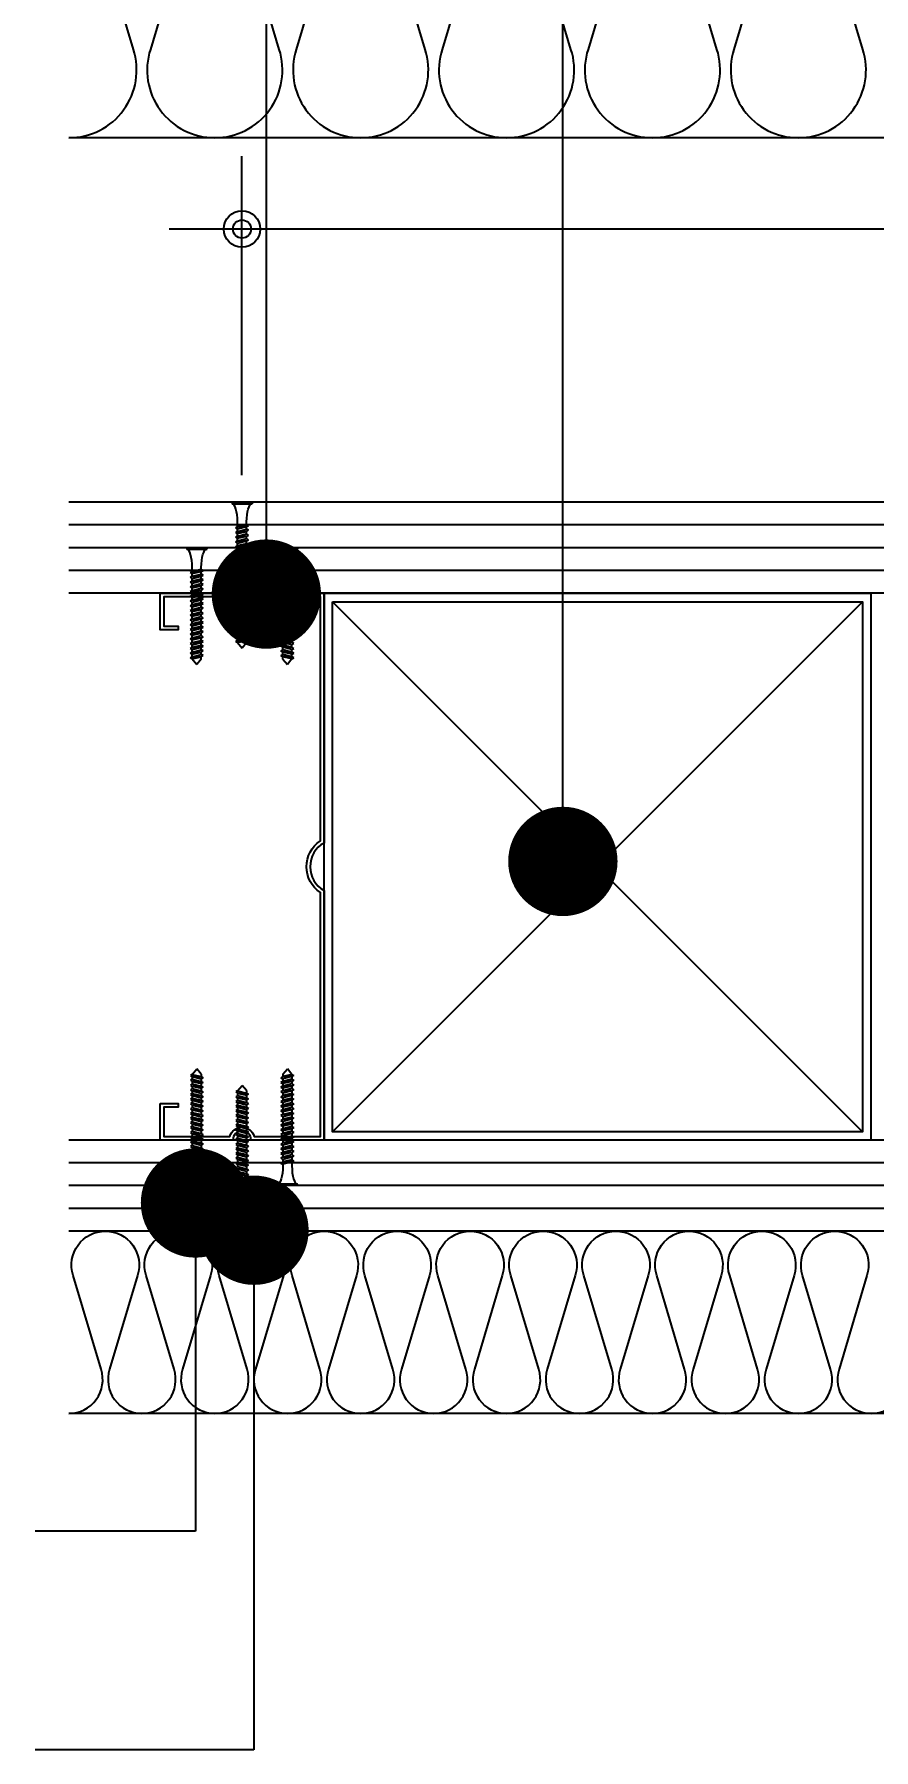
# Model space of a CAD drawing. Extents: x 200 to 24872, y 200 to 5740.
# Drawn here: x 11040.5 to 11270.8, y 4506.4 to 4977 of the extents above; entities that cross this region are included whole.
import ezdxf

# ---------------------------------------------------------------- set-up
doc = ezdxf.new("R2010")
doc.units = 0
doc.header["$LTSCALE"] = 10
doc.header["$MEASUREMENT"] = 0
doc.header["$PDSIZE"] = -2
doc.layers.get('0').update_dxf_attribs({"linetype": 'CONTINUOUS'})
doc.layers.get('Defpoints').update_dxf_attribs({"color": 143, "linetype": 'CONTINUOUS'})
for name, color, linetype in [('A-ANNO-LEAD', 4, 'CONTINUOUS'), ('A-DIM', 7, 'CONTINUOUS'), ('A-ELE9', 9, 'CONTINUOUS'), ('A-insul', 251, 'CONTINUOUS'), ('A-ST-AXIS-DIM', 7, 'CONTINUOUS'), ('A-STEEL', 7, 'CONTINUOUS'), ('A-STUD', 3, 'CONTINUOUS'), ('A-WALL-DRY', 7, 'CONTINUOUS'), ('A-WALL-GW', 4, 'CONTINUOUS'), ('나사못32', 8, 'CONTINUOUS'), ('나사못40', 8, 'CONTINUOUS')]:
    doc.layers.add(name, color=color, linetype=linetype)
doc.styles.add('2020음성 1차', font='NanumGothicBold.ttf')
doc.dimstyles.new('DLEADER', dxfattribs={"dimscale": 50, "dimtxt": 3, "dimasz": 3, "dimexe": 1, "dimexo": 8, "dimgap": 1, "dimtad": 1, "dimdec": 0, "dimrnd": 0.25, "dimdsep": 32, "dimtxsty": '2020음성 1차', "dimblk": 'DOT', "dimcen": 5, "dimclrd": 4, "dimclre": 4, "dimclrt": 3, "dimadec": 0, "dimazin": 0, "dimtfac": 1, "dimtdec": 0, "dimtix": 1, "dimtmove": 2, "dimatfit": 1, "dimldrblk": 'DOT', "dimfxl": 1, "dimarcsym": 0})
doc.dimstyles.new('RI-DOT-150', dxfattribs={"dimscale": 150, "dimtxt": 3, "dimasz": 1, "dimexe": 2, "dimexo": 2, "dimgap": 1, "dimtad": 1, "dimdec": 0, "dimzin": 9, "dimdsep": 46, "dimtxsty": '2020음성 1차', "dimcen": 0, "dimclrd": 256, "dimclre": 256, "dimclrt": 3, "dimadec": 0, "dimazin": 0, "dimtm": 1e-09, "dimtfac": 1, "dimtdec": 0, "dimtix": 1, "dimtmove": 2, "dimatfit": 3, "dimfxl": 1.25, "dimtolj": 1, "dimtzin": 0, "dimlwd": -1, "dimlwe": -1, "dimarcsym": 0})

# ---------------------------------------------------------------- blocks, each defined once
blk = doc.blocks.new('DIMDOT')
at = {"layer": 'A-DIM', "color": 7, "linetype": 'Continuous'}
blk.add_line((-2, 0), (2, 0), dxfattribs=at)
for radius in [0.5, 0.25]:
    blk.add_circle((0, 0), radius, dxfattribs=at)
blk = doc.blocks.new('*D135')
at = {"layer": 'A-ST-AXIS-DIM'}
for p, q in [((11035.00000028179, 5048.672318675352), (10815.00000029156, 5048.672318675352)), ((10835.00000029156, 5038.672318675352), (10835.00000029156, 4608.672318942699)), ((11035.00000028466, 4598.672318942699), (10815.00000029156, 4598.672318942699))]:
    blk.add_line(p, q, dxfattribs=at)
at = {"layer": 'Defpoints', "color": 0}
for p in [(11050.00000028179, 5048.672318675352), (10835.00000029156, 4598.672318942699), (11050.00000028466, 4598.672318942699)]:
    blk.add_point(p, dxfattribs=at)
at = {"layer": 'A-ST-AXIS-DIM', "linetype": 'ByBlock', "xscale": 10, "yscale": 10, "zscale": 10}
for p, rotation in [((10835.00000029156, 5048.672318675352), 90), ((10835.00000029156, 4598.672318942699), 270)]:
    blk.add_blockref('DIMDOT', p, dxfattribs=dict(at, rotation=rotation))
at = {"layer": 'A-ST-AXIS-DIM', "color": 3, "ltscale": 10, "insert": (10808.50852301883, 4823.672318809025), "char_height": 30, "attachment_point": 5, "rotation": 90, "style": '2020음성 1차'}
blk.add_mtext('\\A1;450', dxfattribs=at)
blk = doc.blocks.new('*D136')
at = {"layer": 'A-ST-AXIS-DIM'}
for p, q in [((11035.00000028693, 4823.672318675366), (10895.00000029156, 4823.672318675366)), ((10915.00000029156, 4683.672318942699), (10915.00000029156, 4813.672318675366)), ((11035.00000028621, 4673.672318942699), (10895.00000029156, 4673.672318942699))]:
    blk.add_line(p, q, dxfattribs=at)
at = {"layer": 'Defpoints', "color": 0}
for p in [(10915.00000029156, 4823.672318675366), (11050.00000028693, 4823.672318675366), (11050.00000028621, 4673.672318942699)]:
    blk.add_point(p, dxfattribs=at)
at = {"layer": 'A-ST-AXIS-DIM', "linetype": 'ByBlock', "xscale": 10, "yscale": 10, "zscale": 10}
for p, rotation in [((10915.00000029156, 4823.672318675366), 90), ((10915.00000029156, 4673.672318942699), 270)]:
    blk.add_blockref('DIMDOT', p, dxfattribs=dict(at, rotation=rotation))
at = {"layer": 'A-ST-AXIS-DIM', "color": 3, "ltscale": 10, "insert": (10888.50852301883, 4748.672318809033), "char_height": 30, "attachment_point": 5, "rotation": 90, "style": '2020음성 1차'}
blk.add_mtext('\\A1;150', dxfattribs=at)
blk = doc.blocks.new('*D137')
at = {"layer": 'A-ST-AXIS-DIM'}
for p, q in [((10915.00000029156, 4683.672318942685), (10915.00000029156, 4693.672318942685)), ((11035.00000028702, 4673.672318942685), (10895.00000029156, 4673.672318942685)), ((10915.00000029156, 4648.672318942699), (10915.00000029156, 4673.672318942685)), ((11035.00000028685, 4648.672318942699), (10895.00000029156, 4648.672318942699)), ((10915.00000029156, 4638.672318942699), (10915.00000029156, 4628.672318942699))]:
    blk.add_line(p, q, dxfattribs=at)
at = {"layer": 'Defpoints', "color": 0}
for p in [(10915.00000029156, 4673.672318942685), (11050.00000028702, 4673.672318942685), (11050.00000028685, 4648.672318942699)]:
    blk.add_point(p, dxfattribs=at)
at = {"layer": 'A-ST-AXIS-DIM', "linetype": 'ByBlock', "xscale": 10, "yscale": 10, "zscale": 10}
for p, rotation in [((10915.00000029156, 4673.672318942685), 270), ((10915.00000029156, 4648.672318942699), 90)]:
    blk.add_blockref('DIMDOT', p, dxfattribs=dict(at, rotation=rotation))
at = {"layer": 'A-ST-AXIS-DIM', "color": 3, "ltscale": 10, "insert": (10945, 4661.172318942694), "char_height": 30, "attachment_point": 5, "rotation": 90, "style": '2020음성 1차'}
blk.add_mtext('\\A1;25', dxfattribs=at)
blk = doc.blocks.new('*D138')
at = {"layer": 'A-ST-AXIS-DIM'}
for p, q in [((10915.00000029156, 4858.672318675352), (10915.00000029156, 4868.672318675352)), ((11035.00000028702, 4848.672318675352), (10895.00000029156, 4848.672318675352)), ((10915.00000029156, 4823.672318675366), (10915.00000029156, 4848.672318675352)), ((11035.00000028685, 4823.672318675366), (10895.00000029156, 4823.672318675366)), ((10915.00000029156, 4813.672318675366), (10915.00000029156, 4803.672318675366))]:
    blk.add_line(p, q, dxfattribs=at)
at = {"layer": 'Defpoints', "color": 0}
for p in [(10915.00000029156, 4848.672318675352), (11050.00000028702, 4848.672318675352), (11050.00000028685, 4823.672318675366)]:
    blk.add_point(p, dxfattribs=at)
at = {"layer": 'A-ST-AXIS-DIM', "linetype": 'ByBlock', "xscale": 10, "yscale": 10, "zscale": 10}
for p, rotation in [((10915.00000029156, 4848.672318675352), 270), ((10915.00000029156, 4823.672318675366), 90)]:
    blk.add_blockref('DIMDOT', p, dxfattribs=dict(at, rotation=rotation))
at = {"layer": 'A-ST-AXIS-DIM', "color": 3, "ltscale": 10, "insert": (10948, 4836.172318675361), "char_height": 30, "attachment_point": 5, "rotation": 90, "style": '2020음성 1차'}
blk.add_mtext('\\A1;25', dxfattribs=at)
blk = doc.blocks.new('*D140')
at = {"layer": 'A-ST-AXIS-DIM'}
for p, q in [((11097.48585798964, 4856.111153100814), (11097.48585798964, 4943.61115309353)), ((11547.48585798964, 4856.111153102946), (11547.48585798964, 4943.61115309353)), ((11537.48585798964, 4923.61115309353), (11107.48585798964, 4923.61115309353))]:
    blk.add_line(p, q, dxfattribs=at)
at = {"layer": 'Defpoints', "color": 0}
for p in [(11097.48585798964, 4923.61115309353), (11097.48585798964, 4841.111153100814), (11547.48585798964, 4841.111153102946)]:
    blk.add_point(p, dxfattribs=at)
at = {"layer": 'A-ST-AXIS-DIM', "linetype": 'ByBlock', "xscale": 10, "yscale": 10, "zscale": 10, "rotation": 180}
blk.add_blockref('DIMDOT', (11097.48585798964, 4923.61115309353), dxfattribs=at)
at = {"layer": 'A-ST-AXIS-DIM', "linetype": 'ByBlock', "xscale": 10, "yscale": 10, "zscale": 10}
blk.add_blockref('DIMDOT', (11547.48585798964, 4923.61115309353), dxfattribs=at)
at = {"layer": 'A-ST-AXIS-DIM', "color": 3, "ltscale": 10, "insert": (11322.48585798964, 4950.102630366257), "char_height": 30, "attachment_point": 5, "style": '2020음성 1차'}
blk.add_mtext('\\A1;450', dxfattribs=at)
blk = doc.blocks.new('_Dot')
at = {"color": 0, "lineweight": -2}
blk.add_line((-0.5, 0), (-1, 0), dxfattribs=at)
at = {"color": 0, "const_width": 0.5}
blk.add_lwpolyline([(-0.25, 0, 1), (0.25, 0, 1)], format="xyb", close=True, dxfattribs=at)
blk = doc.blocks.new('kcc나사못40')
at = {"layer": '나사못40'}
for p, q in [((1.500000002384354, 38.49999986732496), (1.000000002384354, 38.19999986732496)), ((1.000000002384354, 38.19999986732496), (1.500000002384354, 37.89999986732496)), ((1.500000002384354, 38.49999986732496), (2.750000002384354, 39.99999986732496)), ((1.500000002384354, 38.49999986732496), (4.000000002384353, 37.89999986732496)), ((1.500000002384354, 37.89999986732496), (4.000000002384353, 37.29999986732497)), ((1.500000002384354, 37.89999986732495), (1.500000002384354, 37.19999986732496)), ((1.500000002384354, 37.89999986732495), (4.000000002384353, 37.89999986732496)), ((4.000000002384353, 38.59999986732497), (2.750000002384354, 39.99999986732496)), ((4.000000002384339, 38.59999986732497), (4.000000002384326, 37.89999986732496)), ((4.000000002384353, 37.89999986732496), (4.500000002384353, 37.59999986732497)), ((1.500000002384354, 37.19999986732496), (1.000000002384354, 36.89999986732496)), ((1.000000002384354, 36.89999986732496), (1.500000002384354, 36.59999986732497)), ((1.500000002384382, 35.89999986732498), (1.000000002384382, 35.59999986732497)), ((1.000000002384382, 35.59999986732497), (1.500000002384382, 35.29999986732498)), ((1.50000000238441, 34.599999867325), (1.00000000238441, 34.299999867325)), ((1.00000000238441, 34.299999867325), (1.50000000238441, 33.999999867325)), ((1.500000002384439, 33.29999986732501), (1.000000002384439, 32.99999986732502)), ((1.000000002384439, 32.99999986732502), (1.500000002384439, 32.69999986732502)), ((1.500000002384354, 37.19999986732496), (4.000000002384353, 36.59999986732497)), ((1.500000002384354, 36.59999986732497), (4.000000002384353, 35.99999986732497)), ((1.500000002384382, 36.59999986732497), (1.500000002384382, 35.89999986732496)), ((1.500000002384382, 36.59999986732497), (4.000000002384311, 36.59999986732497)), ((1.500000002384382, 35.89999986732498), (4.000000002384382, 35.29999986732498)), ((1.500000002384382, 35.29999986732498), (4.000000002384382, 34.69999986732498)), ((1.50000000238441, 35.29999986732498), (1.50000000238441, 34.59999986732498)), ((1.500000002384382, 35.29999986732498), (4.000000002384382, 35.29999986732498)), ((1.50000000238441, 34.599999867325), (4.00000000238441, 33.999999867325)), ((1.500000002384439, 33.999999867325), (1.500000002384439, 33.299999867325)), ((1.50000000238441, 33.999999867325), (4.00000000238441, 33.39999986732501)), ((1.500000002384439, 33.999999867325), (4.000000002384368, 33.999999867325)), ((1.500000002384439, 33.29999986732501), (4.000000002384439, 32.69999986732502)), ((4.500000002384353, 37.59999986732497), (4.000000002384353, 37.29999986732497)), ((4.000000002384326, 37.29999986732496), (4.000000002384311, 36.59999986732497)), ((4.000000002384353, 36.59999986732497), (4.500000002384353, 36.29999986732499)), ((4.500000002384353, 36.29999986732499), (4.000000002384353, 35.99999986732497)), ((4.000000002384353, 35.99999986732497), (4.000000002384339, 35.29999986732498)), ((4.000000002384382, 35.29999986732498), (4.500000002384382, 34.999999867325)), ((4.500000002384382, 34.999999867325), (4.000000002384382, 34.69999986732498)), ((4.000000002384382, 34.69999986732498), (4.000000002384368, 33.999999867325)), ((4.00000000238441, 33.999999867325), (4.50000000238441, 33.69999986732502)), ((4.50000000238441, 33.69999986732502), (4.00000000238441, 33.39999986732501)), ((4.00000000238441, 33.39999986732501), (4.000000002384396, 32.69999986732502)), ((1.500000002384467, 31.99999986732503), (1.000000002384467, 31.69999986732503)), ((1.000000002384467, 31.69999986732503), (1.500000002384467, 31.39999986732504)), ((1.500000002384496, 30.69999986732505), (1.000000002384496, 30.39999986732505)), ((1.000000002384496, 30.39999986732505), (1.500000002384496, 30.09999986732506)), ((1.500000002384524, 29.39999986732507), (1.000000002384524, 29.09999986732507)), ((1.000000002384524, 29.09999986732507), (1.500000002384524, 28.79999986732507)), ((1.500000002384439, 32.69999986732502), (4.000000002384439, 32.09999986732503)), ((1.500000002384467, 32.69999986732502), (1.500000002384467, 31.99999986732502)), ((1.500000002384467, 32.69999986732502), (4.000000002384439, 32.69999986732502)), ((1.500000002384467, 31.99999986732503), (4.000000002384467, 31.39999986732504)), ((1.500000002384496, 31.39999986732504), (1.500000002384496, 30.69999986732503)), ((1.500000002384467, 31.39999986732504), (4.000000002384467, 30.79999986732504)), ((1.500000002384496, 31.39999986732504), (4.000000002384425, 31.39999986732504)), ((1.500000002384496, 30.69999986732505), (4.000000002384496, 30.09999986732506)), ((1.500000002384496, 30.09999986732506), (4.000000002384496, 29.49999986732506)), ((1.500000002384524, 30.09999986732506), (1.500000002384524, 29.39999986732505)), ((1.500000002384524, 30.09999986732506), (4.000000002384454, 30.09999986732506)), ((1.500000002384524, 29.39999986732507), (4.000000002384524, 28.79999986732507)), ((1.500000002384552, 28.79999986732507), (1.500000002384552, 28.09999986732507)), ((1.500000002384524, 28.79999986732507), (4.000000002384524, 28.19999986732508)), ((1.500000002384552, 28.79999986732507), (4.000000002384481, 28.79999986732507)), ((4.000000002384439, 32.69999986732502), (4.500000002384438, 32.39999986732504)), ((4.500000002384438, 32.39999986732504), (4.000000002384439, 32.09999986732503)), ((4.000000002384439, 32.09999986732503), (4.000000002384425, 31.39999986732504)), ((4.000000002384467, 31.39999986732504), (4.500000002384467, 31.09999986732506)), ((4.500000002384467, 31.09999986732506), (4.000000002384467, 30.79999986732504)), ((4.000000002384467, 30.79999986732504), (4.000000002384454, 30.09999986732506)), ((4.000000002384496, 30.09999986732506), (4.500000002384496, 29.79999986732507)), ((4.500000002384496, 29.79999986732507), (4.000000002384496, 29.49999986732506)), ((4.000000002384496, 29.49999986732506), (4.000000002384481, 28.79999986732507)), ((4.000000002384524, 28.79999986732507), (4.500000002384523, 28.49999986732509)), ((4.500000002384523, 28.49999986732509), (4.000000002384524, 28.19999986732508)), ((1.500000002384552, 28.09999986732508), (1.000000002384552, 27.79999986732509)), ((1.000000002384552, 27.79999986732509), (1.500000002384552, 27.49999986732509)), ((1.500000002384581, 26.7999998673251), (1.000000002384581, 26.4999998673251)), ((1.000000002384581, 26.4999998673251), (1.500000002384581, 26.19999986732511)), ((1.500000002384609, 25.49999986732512), (1.000000002384609, 25.19999986732512)), ((1.000000002384609, 25.19999986732512), (1.500000002384609, 24.89999986732512)), ((1.500000002384638, 24.19999986732513), (1.000000002384638, 23.89999986732513)), ((1.000000002384638, 23.89999986732513), (1.500000002384638, 23.59999986732514)), ((1.500000002384552, 28.09999986732508), (4.000000002384552, 27.49999986732509)), ((1.500000002384552, 27.49999986732509), (4.000000002384552, 26.89999986732509)), ((1.500000002384581, 27.49999986732509), (1.500000002384581, 26.79999986732509)), ((1.500000002384581, 27.49999986732509), (4.00000000238451, 27.49999986732509)), ((1.500000002384581, 26.7999998673251), (4.000000002384581, 26.19999986732511)), ((1.500000002384609, 26.19999986732511), (1.500000002384609, 25.4999998673251)), ((1.500000002384581, 26.19999986732511), (4.000000002384581, 25.59999986732511)), ((1.500000002384609, 26.19999986732511), (4.000000002384538, 26.19999986732511)), ((1.500000002384609, 25.49999986732512), (4.000000002384609, 24.89999986732512)), ((1.500000002384609, 24.89999986732512), (4.000000002384609, 24.29999986732513)), ((1.500000002384638, 24.89999986732512), (1.500000002384638, 24.19999986732512)), ((1.500000002384638, 24.89999986732512), (4.000000002384566, 24.89999986732512)), ((1.500000002384638, 24.19999986732513), (4.000000002384638, 23.59999986732514)), ((1.500000002384666, 23.59999986732514), (1.500000002384666, 22.89999986732514)), ((1.500000002384638, 23.59999986732514), (4.000000002384638, 22.99999986732514)), ((1.500000002384666, 23.59999986732514), (4.000000002384596, 23.59999986732514)), ((4.000000002384524, 28.19999986732508), (4.00000000238451, 27.49999986732509)), ((4.000000002384552, 27.49999986732509), (4.500000002384552, 27.1999998673251)), ((4.500000002384552, 27.1999998673251), (4.000000002384552, 26.89999986732509)), ((4.000000002384552, 26.89999986732509), (4.000000002384538, 26.19999986732511)), ((4.000000002384581, 26.19999986732511), (4.500000002384581, 25.89999986732512)), ((4.500000002384581, 25.89999986732512), (4.000000002384581, 25.59999986732511)), ((4.000000002384581, 25.59999986732511), (4.000000002384566, 24.89999986732512)), ((4.000000002384609, 24.89999986732512), (4.500000002384608, 24.59999986732514)), ((4.500000002384608, 24.59999986732514), (4.000000002384609, 24.29999986732513)), ((4.000000002384609, 24.29999986732513), (4.000000002384596, 23.59999986732514)), ((4.000000002384638, 23.59999986732514), (4.500000002384637, 23.29999986732516)), ((1.500000002384666, 22.89999986732515), (1.000000002384666, 22.59999986732515)), ((1.000000002384666, 22.59999986732515), (1.500000002384666, 22.29999986732515)), ((1.500000002384695, 21.59999986732517), (1.000000002384695, 21.29999986732517)), ((1.000000002384695, 21.29999986732517), (1.500000002384695, 20.99999986732517)), ((1.500000002384723, 20.29999986732518), (1.000000002384723, 19.99999986732518)), ((1.000000002384723, 19.99999986732518), (1.500000002384723, 19.69999986732519)), ((1.500000002384751, 18.9999998673252), (1.000000002384751, 18.6999998673252)), ((1.500000002384666, 22.89999986732515), (4.000000002384666, 22.29999986732515)), ((1.500000002384666, 22.29999986732515), (4.000000002384666, 21.69999986732516)), ((1.500000002384695, 22.29999986732515), (1.500000002384695, 21.59999986732515)), ((1.500000002384666, 22.29999986732515), (4.000000002384623, 22.29999986732515)), ((1.500000002384695, 21.59999986732517), (4.000000002384695, 20.99999986732517)), ((1.500000002384723, 20.99999986732517), (1.500000002384723, 20.29999986732517)), ((1.500000002384695, 20.99999986732517), (4.000000002384695, 20.39999986732518)), ((1.500000002384695, 20.99999986732517), (4.000000002384695, 20.99999986732517)), ((1.500000002384723, 20.29999986732518), (4.000000002384724, 19.69999986732519)), ((1.500000002384723, 19.69999986732519), (4.000000002384724, 19.09999986732519)), ((1.500000002384751, 19.69999986732519), (1.500000002384751, 18.99999986732519)), ((1.500000002384751, 19.69999986732519), (4.000000002384724, 19.69999986732519)), ((1.500000002384751, 18.9999998673252), (4.000000002384751, 18.39999986732521)), ((4.500000002384637, 23.29999986732516), (4.000000002384638, 22.99999986732514)), ((4.000000002384638, 22.99999986732514), (4.000000002384623, 22.29999986732515)), ((4.000000002384666, 22.29999986732515), (4.500000002384666, 21.99999986732517)), ((4.500000002384666, 21.99999986732517), (4.000000002384666, 21.69999986732516)), ((4.000000002384666, 21.69999986732516), (4.000000002384652, 20.99999986732517)), ((4.000000002384695, 20.99999986732517), (4.500000002384695, 20.69999986732519)), ((4.500000002384695, 20.69999986732519), (4.000000002384695, 20.39999986732518)), ((4.000000002384695, 20.39999986732518), (4.00000000238468, 19.69999986732519)), ((4.000000002384724, 19.69999986732519), (4.500000002384723, 19.39999986732521)), ((4.500000002384723, 19.39999986732521), (4.000000002384724, 19.09999986732519)), ((4.000000002384724, 19.09999986732519), (4.000000002384709, 18.39999986732521)), ((1.000000002384751, 18.6999998673252), (1.500000002384751, 18.39999986732521)), ((1.50000000238478, 17.69999986732521), (1.00000000238478, 17.39999986732522)), ((1.00000000238478, 17.39999986732522), (1.50000000238478, 17.09999986732522)), ((1.500000002384808, 16.39999986732523), (1.000000002384808, 16.09999986732524)), ((1.000000002384808, 16.09999986732524), (1.500000002384808, 15.79999986732524)), ((1.500000002384837, 15.09999986732525), (1.000000002384837, 14.79999986732525)), ((1.000000002384837, 14.79999986732525), (1.500000002384837, 14.49999986732526)), ((1.50000000238478, 18.39999986732521), (1.50000000238478, 17.6999998673252)), ((1.500000002384751, 18.39999986732521), (4.000000002384751, 17.79999986732521)), ((1.50000000238478, 18.39999986732521), (4.000000002384709, 18.39999986732521)), ((1.50000000238478, 17.69999986732521), (4.00000000238478, 17.09999986732522)), ((1.50000000238478, 17.09999986732522), (4.00000000238478, 16.49999986732523)), ((1.500000002384808, 17.09999986732522), (1.500000002384808, 16.39999986732522)), ((1.50000000238478, 17.09999986732522), (4.000000002384737, 17.09999986732522)), ((1.500000002384808, 16.39999986732523), (4.000000002384808, 15.79999986732524)), ((1.500000002384837, 15.79999986732524), (1.500000002384837, 15.09999986732523)), ((1.500000002384808, 15.79999986732524), (4.000000002384808, 15.19999986732524)), ((1.500000002384837, 15.79999986732524), (4.000000002384766, 15.79999986732524)), ((1.500000002384837, 15.09999986732525), (4.000000002384836, 14.49999986732526)), ((1.500000002384837, 14.49999986732526), (4.000000002384836, 13.89999986732526)), ((1.500000002384865, 14.49999986732526), (1.500000002384865, 13.79999986732525)), ((1.500000002384865, 14.49999986732526), (4.000000002384794, 14.49999986732526)), ((4.000000002384751, 18.39999986732521), (4.500000002384751, 18.09999986732522)), ((4.500000002384751, 18.09999986732522), (4.000000002384751, 17.79999986732521)), ((4.000000002384751, 17.79999986732521), (4.000000002384737, 17.09999986732522)), ((4.00000000238478, 17.09999986732522), (4.50000000238478, 16.79999986732524)), ((4.50000000238478, 16.79999986732524), (4.00000000238478, 16.49999986732523)), ((4.00000000238478, 16.49999986732523), (4.000000002384766, 15.79999986732524)), ((4.000000002384808, 15.79999986732524), (4.500000002384809, 15.49999986732526)), ((4.500000002384809, 15.49999986732526), (4.000000002384808, 15.19999986732524)), ((4.000000002384808, 15.19999986732524), (4.000000002384794, 14.49999986732526)), ((4.000000002384836, 14.49999986732526), (4.500000002384836, 14.19999986732527)), ((4.500000002384836, 14.19999986732527), (4.000000002384836, 13.89999986732526)), ((1.500000002384865, 13.79999986732527), (1.000000002384865, 13.49999986732527)), ((1.000000002384865, 13.49999986732527), (1.500000002384865, 13.19999986732527)), ((1.500000002384894, 12.49999986732528), (1.000000002384894, 12.19999986732529)), ((1.000000002384894, 12.19999986732529), (1.500000002384894, 11.89999986732529)), ((1.500000002384922, 11.1999998673253), (1.000000002384922, 10.8999998673253)), ((1.000000002384922, 10.8999998673253), (1.500000002384922, 10.59999986732531)), ((1.50000000238495, 9.89999986732532), (1.00000000238495, 9.599999867325323)), ((1.00000000238495, 9.599999867325323), (1.50000000238495, 9.299999867325324)), ((1.500000002384865, 13.79999986732527), (4.000000002384866, 13.19999986732527)), ((1.500000002384894, 13.19999986732527), (1.500000002384894, 12.49999986732527)), ((1.500000002384865, 13.19999986732527), (4.000000002384866, 12.59999986732528)), ((1.500000002384894, 13.19999986732527), (4.000000002384823, 13.19999986732527)), ((1.500000002384894, 12.49999986732528), (4.000000002384893, 11.89999986732529)), ((1.500000002384894, 11.89999986732529), (4.000000002384893, 11.2999998673253)), ((1.500000002384922, 11.89999986732529), (1.500000002384922, 11.19999986732529)), ((1.500000002384922, 11.89999986732529), (4.000000002384851, 11.89999986732529)), ((1.500000002384922, 11.1999998673253), (4.000000002384922, 10.59999986732531)), ((1.50000000238495, 10.59999986732531), (1.50000000238495, 9.899999867325308)), ((1.500000002384922, 10.59999986732531), (4.000000002384922, 9.999999867325315)), ((1.50000000238495, 10.59999986732531), (4.000000002384879, 10.59999986732531)), ((1.50000000238495, 9.89999986732532), (4.00000000238495, 9.299999867325324)), ((4.000000002384836, 13.89999986732526), (4.000000002384823, 13.19999986732527)), ((4.000000002384866, 13.19999986732527), (4.500000002384866, 12.89999986732529)), ((4.500000002384866, 12.89999986732529), (4.000000002384866, 12.59999986732528)), ((4.000000002384866, 12.59999986732528), (4.000000002384851, 11.89999986732529)), ((4.000000002384893, 11.89999986732529), (4.500000002384893, 11.59999986732531)), ((4.500000002384893, 11.59999986732531), (4.000000002384893, 11.2999998673253)), ((4.000000002384893, 11.2999998673253), (4.000000002384879, 10.59999986732531)), ((4.000000002384922, 10.59999986732531), (4.500000002384922, 10.29999986732532)), ((4.500000002384922, 10.29999986732532), (4.000000002384922, 9.999999867325315)), ((4.000000002384922, 9.999999867325315), (4.000000002384908, 9.299999867325324)), ((1.500000002384979, 8.599999867325337), (1.000000002384979, 8.29999986732534)), ((1.000000002384979, 8.29999986732534), (1.500000002384979, 7.999999867325343)), ((1.500000002385007, 7.299999867325353), (1.000000002385007, 6.999999867325357)), ((1.000000002385007, 6.999999867325357), (1.500000002385007, 6.699999867325361)), ((1.50000000238495, 9.299999867325324), (4.00000000238495, 8.699999867325332)), ((1.500000002384979, 9.299999867325324), (1.500000002384979, 8.599999867325323)), ((1.500000002384979, 9.299999867325324), (4.000000002384908, 9.299999867325324)), ((1.500000002384979, 8.599999867325337), (4.000000002384978, 7.999999867325343)), ((1.500000002385007, 7.999999867325343), (1.500000002385007, 7.299999867325339)), ((1.500000002384979, 7.999999867325343), (4.000000002384978, 7.399999867325348)), ((1.500000002384979, 7.999999867325343), (4.000000002384978, 7.999999867325343)), ((1.500000002385007, 7.299999867325353), (4.000000002385007, 6.699999867325361)), ((1.500000002385007, 6.699999867325361), (4.000000002385007, 6.099999867325366)), ((1.500000002385007, 6.699999867325361), (4.000000002384965, 6.699999867325361)), ((1.500000002385007, 6.699999867325361), (1.500000002385021, 5.399999867325383)), ((4.00000000238495, 9.299999867325324), (4.50000000238495, 8.999999867325341)), ((4.50000000238495, 8.999999867325341), (4.00000000238495, 8.699999867325332)), ((4.00000000238495, 8.699999867325332), (4.000000002384936, 7.999999867325343)), ((4.000000002384978, 7.999999867325343), (4.500000002384978, 7.699999867325361)), ((4.500000002384978, 7.699999867325361), (4.000000002384978, 7.399999867325348)), ((4.000000002384978, 7.399999867325348), (4.000000002384965, 6.699999867325361)), ((4.000000002385007, 6.699999867325361), (4.500000002385007, 6.399999867325377)), ((4.500000002385007, 6.399999867325377), (4.000000002385007, 6.099999867325366)), ((4.000000002385007, 6.099999867325366), (4.000000002384994, 5.399999867325377)), ((2.384354e-09, 0.3999998673249578), (5.500000002384354, 0.3999998673249578)), ((2.384354e-09, -1.326750407e-07), (2.384354e-09, 0.3999998673249578)), ((5.500000002384354, -1.326750407e-07), (5.500000002384354, 0.3999998673249578)), ((2.384354e-09, -1.326750407e-07), (5.500000002384354, -1.326750407e-07))]:
    blk.add_line(p, q, dxfattribs=at)
at = {"layer": '나사못40', "extrusion": (0, 0, -1)}
blk.add_ellipse((2.384354e-09, 5.399999867325377), major_axis=(0, -5.000000000000417), ratio=0.299999999999847, start_param=4.712388980384689, end_param=6.283185307179585, dxfattribs=at)
at = {"layer": '나사못40'}
blk.add_ellipse((5.500000002384354, 5.399999867325377), major_axis=(0, -5.000000000000417), ratio=0.299999999999847, start_param=4.712388980384689, end_param=6.283185307179585, dxfattribs=at)
blk = doc.blocks.new('kcc나사못32')
at = {"layer": '나사못32'}
for p, q in [((1.500005058944225, 29.89999868441373), (1.000005058944225, 29.59999868436717)), ((1.000005058944225, 29.59999868436717), (1.500005058944225, 29.2999986843206)), ((1.500005058944225, 28.59999868436716), (1.000005058944225, 28.2999986843206)), ((1.000005058944225, 28.2999986843206), (1.500005058944225, 27.99999868427403)), ((1.500005058944225, 30.59999868436717), (2.750005058944225, 31.99999868427403)), ((1.500005058944225, 30.59999868436717), (1.500005058944225, 29.89999868441373)), ((4.000005058944225, 30.49999868427403), (1.500005058944225, 29.89999868441373)), ((4.000005058944225, 29.89999868441373), (1.500005058944225, 29.89999868441373)), ((4.000005058944225, 29.89999868441373), (1.500005058944225, 29.2999986843206)), ((1.500005058944225, 29.2999986843206), (1.500005058944225, 28.59999868436716)), ((4.000005058944225, 29.19999868422747), (1.500005058944225, 28.59999868436716)), ((4.000005058944225, 28.59999868436716), (1.500005058944225, 28.59999868436716)), ((4.000005058944225, 28.59999868436716), (1.500005058944225, 27.99999868427403)), ((4.000005058944225, 30.49999868427403), (2.750005058944225, 31.99999868427403)), ((4.000005058944225, 30.49999868427403), (4.500005058944224, 30.19999868422747)), ((4.500005058944224, 30.19999868422747), (4.000005058944225, 29.89999868441373)), ((4.000005058944225, 29.89999868441373), (4.000005058944225, 29.19999868422747)), ((4.000005058944225, 29.19999868422747), (4.500005058944224, 28.89999868441373)), ((4.500005058944224, 28.89999868441373), (4.000005058944225, 28.59999868436716)), ((4.000005058944225, 28.59999868436716), (4.000005058944225, 27.89999868441373)), ((1.500005058944225, 27.2999986843206), (1.000005058944225, 26.99999868427403)), ((1.000005058944225, 26.99999868427403), (1.500005058944225, 26.69999868422747)), ((1.500005058944225, 25.99999868427403), (1.000005058944225, 25.69999868422747)), ((1.000005058944225, 25.69999868422747), (1.500005058944225, 25.39999868441373)), ((1.500005058944225, 24.69999868422747), (1.000005058944225, 24.39999868441373)), ((1.000005058944225, 24.39999868441373), (1.500005058944225, 24.09999868436717)), ((1.500005058944225, 27.99999868427403), (1.500005058944225, 27.2999986843206)), ((4.000005058944225, 27.89999868441373), (1.500005058944225, 27.2999986843206)), ((4.000005058944225, 27.2999986843206), (1.500005058944225, 27.2999986843206)), ((4.000005058944225, 27.2999986843206), (1.500005058944225, 26.69999868422747)), ((1.500005058944225, 26.69999868422747), (1.500005058944225, 25.99999868427403)), ((4.000005058944225, 26.59999868436717), (1.500005058944225, 25.99999868427403)), ((4.000005058944225, 25.99999868427403), (1.500005058944225, 25.99999868427403)), ((4.000005058944225, 25.99999868427403), (1.500005058944225, 25.39999868441373)), ((1.500005058944225, 25.39999868441373), (1.500005058944225, 24.69999868422747)), ((4.000005058944225, 25.2999986843206), (1.500005058944225, 24.69999868422747)), ((4.000005058944225, 24.69999868422747), (1.500005058944225, 24.69999868422747)), ((4.000005058944225, 24.69999868422747), (1.500005058944225, 24.09999868436717)), ((1.500005058944225, 24.09999868436717), (1.500005058944225, 23.39999868441373)), ((4.000005058944225, 23.99999868427403), (1.500005058944225, 23.39999868441373)), ((4.000005058944225, 27.89999868441373), (4.500005058944224, 27.59999868436717)), ((4.500005058944224, 27.59999868436717), (4.000005058944225, 27.2999986843206)), ((4.000005058944225, 27.2999986843206), (4.000005058944225, 26.59999868436717)), ((4.000005058944225, 26.59999868436717), (4.500005058944224, 26.2999986843206)), ((4.500005058944224, 26.2999986843206), (4.000005058944225, 25.99999868427403)), ((4.000005058944225, 25.99999868427403), (4.000005058944225, 25.2999986843206)), ((4.000005058944225, 25.2999986843206), (4.500005058944224, 24.99999868427404)), ((4.500005058944224, 24.99999868427404), (4.000005058944225, 24.69999868422747)), ((4.000005058944225, 24.69999868422747), (4.000005058944225, 23.99999868427403)), ((4.000005058944225, 23.99999868427403), (4.500005058944224, 23.69999868422747)), ((4.500005058944224, 23.69999868422747), (4.000005058944225, 23.39999868441373)), ((1.500005058944225, 23.39999868441373), (1.000005058944225, 23.09999868436717)), ((1.000005058944225, 23.09999868436717), (1.500005058944225, 22.7999986843206)), ((1.500005058944225, 22.09999868436717), (1.000005058944225, 21.7999986843206)), ((1.000005058944225, 21.7999986843206), (1.500005058944225, 21.49999868427403)), ((1.500005058944225, 20.7999986843206), (1.000005058944225, 20.49999868427403)), ((1.000005058944225, 20.49999868427403), (1.500005058944225, 20.19999868422747)), ((1.500005058944225, 19.49999868427403), (1.000005058944225, 19.19999868422747)), ((1.000005058944225, 19.19999868422747), (1.500005058944225, 18.89999868441373)), ((4.000005058944225, 23.39999868441373), (1.500005058944225, 23.39999868441373)), ((4.000005058944225, 23.39999868441373), (1.500005058944225, 22.7999986843206)), ((1.500005058944225, 22.7999986843206), (1.500005058944225, 22.09999868436717)), ((4.000005058944225, 22.69999868422747), (1.500005058944225, 22.09999868436717)), ((4.000005058944225, 22.09999868436717), (1.500005058944225, 22.09999868436717)), ((4.000005058944225, 22.09999868436717), (1.500005058944225, 21.49999868427403)), ((1.500005058944225, 21.49999868427403), (1.500005058944225, 20.7999986843206)), ((4.000005058944225, 21.39999868441373), (1.500005058944225, 20.7999986843206)), ((4.000005058944225, 20.7999986843206), (1.500005058944225, 20.7999986843206)), ((4.000005058944225, 20.7999986843206), (1.500005058944225, 20.19999868422747)), ((1.500005058944225, 20.19999868422747), (1.500005058944225, 19.49999868427403)), ((4.000005058944225, 20.09999868436716), (1.500005058944225, 19.49999868427403)), ((4.000005058944225, 19.49999868427403), (1.500005058944225, 19.49999868427403)), ((4.000005058944225, 19.49999868427403), (1.500005058944225, 18.89999868441373)), ((1.500005058944225, 18.89999868441373), (1.500005058944225, 18.19999868422747)), ((4.000005058944225, 23.39999868441373), (4.000005058944225, 22.69999868422747)), ((4.000005058944225, 22.69999868422747), (4.500005058944224, 22.39999868441373)), ((4.500005058944224, 22.39999868441373), (4.000005058944225, 22.09999868436717)), ((4.000005058944225, 22.09999868436717), (4.000005058944225, 21.39999868441373)), ((4.000005058944225, 21.39999868441373), (4.500005058944224, 21.09999868436716)), ((4.500005058944224, 21.09999868436716), (4.000005058944225, 20.7999986843206)), ((4.000005058944225, 20.7999986843206), (4.000005058944225, 20.09999868436716)), ((4.000005058944225, 20.09999868436716), (4.500005058944224, 19.7999986843206)), ((4.500005058944224, 19.7999986843206), (4.000005058944225, 19.49999868427403)), ((4.000005058944225, 19.49999868427403), (4.000005058944225, 18.7999986843206)), ((1.500005058944225, 18.19999868422747), (1.000005058944225, 17.89999868441373)), ((1.000005058944225, 17.89999868441373), (1.500005058944225, 17.59999868436716)), ((1.500005058944225, 16.89999868441373), (1.000005058944225, 16.59999868436716)), ((1.000005058944225, 16.59999868436716), (1.500005058944225, 16.2999986843206)), ((1.500005058944225, 15.59999868436716), (1.000005058944225, 15.2999986843206)), ((1.000005058944225, 15.2999986843206), (1.500005058944225, 14.99999868427403)), ((1.500005058944225, 14.2999986843206), (1.000005058944225, 13.99999868427403)), ((4.000005058944225, 18.7999986843206), (1.500005058944225, 18.19999868422747)), ((4.000005058944225, 18.19999868422747), (1.500005058944225, 18.19999868422747)), ((4.000005058944225, 18.19999868422747), (1.500005058944225, 17.59999868436716)), ((1.500005058944225, 17.59999868436716), (1.500005058944225, 16.89999868441373)), ((4.000005058944225, 17.49999868427403), (1.500005058944225, 16.89999868441373)), ((4.000005058944225, 16.89999868441373), (1.500005058944225, 16.89999868441373)), ((4.000005058944225, 16.89999868441373), (1.500005058944225, 16.2999986843206)), ((1.500005058944225, 16.2999986843206), (1.500005058944225, 15.59999868436716)), ((4.000005058944225, 16.19999868422747), (1.500005058944225, 15.59999868436716)), ((4.000005058944225, 15.59999868436716), (1.500005058944225, 15.59999868436716)), ((4.000005058944225, 15.59999868436716), (1.500005058944225, 14.99999868427403)), ((1.500005058944225, 14.99999868427403), (1.500005058944225, 14.2999986843206)), ((4.000005058944225, 14.89999868441373), (1.500005058944225, 14.2999986843206)), ((4.000005058944225, 14.2999986843206), (1.500005058944225, 14.2999986843206)), ((4.000005058944225, 14.2999986843206), (1.500005058944225, 13.69999868422747)), ((4.000005058944225, 18.7999986843206), (4.500005058944224, 18.49999868427403)), ((4.500005058944224, 18.49999868427403), (4.000005058944225, 18.19999868422747)), ((4.000005058944225, 18.19999868422747), (4.000005058944225, 17.49999868427403)), ((4.000005058944225, 17.49999868427403), (4.500005058944224, 17.19999868422746)), ((4.500005058944224, 17.19999868422746), (4.000005058944225, 16.89999868441373)), ((4.000005058944225, 16.89999868441373), (4.000005058944225, 16.19999868422747)), ((4.000005058944225, 16.19999868422747), (4.500005058944224, 15.89999868441373)), ((4.500005058944224, 15.89999868441373), (4.000005058944225, 15.59999868436716)), ((4.000005058944225, 15.59999868436716), (4.000005058944225, 14.89999868441373)), ((4.000005058944225, 14.89999868441373), (4.500005058944224, 14.59999868436716)), ((4.500005058944224, 14.59999868436716), (4.000005058944225, 14.2999986843206)), ((4.000005058944225, 14.2999986843206), (4.000005058944225, 13.59999868436716)), ((1.000005058944225, 13.99999868427403), (1.500005058944225, 13.69999868422747)), ((1.500005058944225, 12.99999868427403), (1.000005058944225, 12.69999868422746)), ((1.000005058944225, 12.69999868422746), (1.500005058944225, 12.39999868441373)), ((1.500005058944225, 11.69999868422746), (1.000005058944225, 11.39999868441373)), ((1.000005058944225, 11.39999868441373), (1.500005058944225, 11.09999868436716)), ((1.500005058944225, 10.39999868441373), (1.000005058944225, 10.09999868436716)), ((1.000005058944225, 10.09999868436716), (1.500005058944225, 9.799998684320597)), ((1.500005058944225, 13.69999868422747), (1.500005058944225, 12.99999868427403)), ((4.000005058944225, 13.59999868436716), (1.500005058944225, 12.99999868427403)), ((4.000005058944225, 12.99999868427403), (1.500005058944225, 12.99999868427403)), ((4.000005058944225, 12.99999868427403), (1.500005058944225, 12.39999868441373)), ((1.500005058944225, 12.39999868441373), (1.500005058944225, 11.69999868422746)), ((4.000005058944225, 12.2999986843206), (1.500005058944225, 11.69999868422746)), ((4.000005058944225, 11.69999868422746), (1.500005058944225, 11.69999868422746)), ((4.000005058944225, 11.69999868422746), (1.500005058944225, 11.09999868436716)), ((1.500005058944225, 11.09999868436716), (1.500005058944225, 10.39999868441373)), ((4.000005058944225, 10.99999868427403), (1.500005058944225, 10.39999868441373)), ((4.000005058944225, 10.39999868441373), (1.500005058944225, 10.39999868441373)), ((4.000005058944225, 10.39999868441373), (1.500005058944225, 9.799998684320597)), ((1.500005058944225, 9.799998684320597), (1.500005058944225, 9.099998684367165)), ((4.000005058944225, 9.699998684227467), (1.500005058944225, 9.099998684367165)), ((4.000005058944225, 13.59999868436716), (4.500005058944224, 13.2999986843206)), ((4.500005058944224, 13.2999986843206), (4.000005058944225, 12.99999868427403)), ((4.000005058944225, 12.99999868427403), (4.000005058944225, 12.2999986843206)), ((4.000005058944225, 12.2999986843206), (4.500005058944224, 11.99999868427403)), ((4.500005058944224, 11.99999868427403), (4.000005058944225, 11.69999868422746)), ((4.000005058944225, 11.69999868422746), (4.000005058944225, 10.99999868427403)), ((4.000005058944225, 10.99999868427403), (4.500005058944224, 10.69999868422746)), ((4.500005058944224, 10.69999868422746), (4.000005058944225, 10.39999868441373)), ((4.000005058944225, 10.39999868441373), (4.000005058944225, 9.699998684227467)), ((4.000005058944225, 9.699998684227467), (4.500005058944224, 9.399998684413733)), ((1.500005058944225, 9.099998684367165), (1.000005058944225, 8.799998684320597)), ((1.000005058944225, 8.799998684320597), (1.500005058944225, 8.499998684274033)), ((1.500005058944225, 7.799998684320598), (1.000005058944225, 7.499998684274032)), ((1.000005058944225, 7.499998684274032), (1.500005058944225, 7.199998684227466)), ((1.500005058944225, 6.499998684274032), (1.000005058944225, 6.199998684227466)), ((1.000005058944225, 6.199998684227466), (1.500005058944225, 5.899998684413731)), ((4.000005058944225, 9.099998684367165), (1.500005058944225, 9.099998684367165)), ((4.000005058944225, 9.099998684367165), (1.500005058944225, 8.499998684274033)), ((1.500005058944225, 8.499998684274033), (1.500005058944225, 7.799998684320598)), ((4.000005058944225, 8.399998684413731), (1.500005058944225, 7.799998684320598)), ((4.000005058944225, 7.799998684320598), (1.500005058944225, 7.799998684320598)), ((4.000005058944225, 7.799998684320598), (1.500005058944225, 7.199998684227466)), ((1.500005058944225, 7.199998684227466), (1.500005058944225, 6.499998684274032)), ((4.000005058944225, 7.099998684367164), (1.500005058944225, 6.499998684274032)), ((4.000005058944225, 6.499998684274032), (1.500005058944225, 6.499998684274032)), ((4.000005058944225, 6.499998684274032), (1.500005058944225, 5.899998684413731)), ((1.500005058944225, 5.899998684413731), (1.500005058944225, 5.399998684413731)), ((4.500005058944224, 9.399998684413733), (4.000005058944225, 9.099998684367165)), ((4.000005058944225, 9.099998684367165), (4.000005058944225, 8.399998684413731)), ((4.000005058944225, 8.399998684413731), (4.500005058944224, 8.099998684367165)), ((4.500005058944224, 8.099998684367165), (4.000005058944225, 7.799998684320598)), ((4.000005058944225, 7.799998684320598), (4.000005058944225, 7.099998684367164)), ((4.000005058944225, 7.099998684367164), (4.500005058944224, 6.799998684320598)), ((4.500005058944224, 6.799998684320598), (4.000005058944225, 6.499998684274032)), ((4.000005058944225, 6.499998684274032), (4.000005058944225, 5.399998684413731)), ((5.0589442253e-06, -1.3157259673e-06), (5.0589442253e-06, 0.3999986844137311)), ((5.500005058944224, 0.3999986844137311), (5.0589442253e-06, 0.3999986844137311)), ((5.500005058944224, -1.3157259673e-06), (5.500005058944224, 0.3999986844137311)), ((5.500005058944224, -1.3157259673e-06), (5.0589442253e-06, -1.3157259673e-06))]:
    blk.add_line(p, q, dxfattribs=at)
at = {"layer": '나사못32', "extrusion": (0, 0, -1)}
blk.add_ellipse((5.0589442253e-06, 5.399998684413731), major_axis=(1.549203e-10, 5), ratio=0.3, start_param=1.570796326785601, end_param=3.141592653486512, dxfattribs=at)
at = {"layer": '나사못32'}
blk.add_ellipse((5.500005058944224, 5.399998684413731), major_axis=(2.59983e-11, 5), ratio=0.3, start_param=1.570796326796456, end_param=3.141592653607123, dxfattribs=at)
blk = doc.blocks.new('*D155')
at = {"layer": 'A-ST-AXIS-DIM'}
for p, q in [((11035.00000028649, 4948.672318675352), (10895.00000029156, 4948.672318675352)), ((10915.00000029156, 4858.672318675352), (10915.00000029156, 4938.672318675352)), ((11035.00000028601, 4848.672318675352), (10895.00000029156, 4848.672318675352))]:
    blk.add_line(p, q, dxfattribs=at)
at = {"layer": 'Defpoints', "color": 0}
for p in [(10915.00000029156, 4948.672318675352), (11050.00000028649, 4948.672318675352), (11050.00000028601, 4848.672318675352)]:
    blk.add_point(p, dxfattribs=at)
at = {"layer": 'A-ST-AXIS-DIM', "linetype": 'ByBlock', "xscale": 10, "yscale": 10, "zscale": 10}
for p, rotation in [((10915.00000029156, 4948.672318675352), 90), ((10915.00000029156, 4848.672318675352), 270)]:
    blk.add_blockref('DIMDOT', p, dxfattribs=dict(at, rotation=rotation))
at = {"layer": 'A-ST-AXIS-DIM', "color": 3, "ltscale": 10, "insert": (10888.5511366552, 4898.672318675352), "char_height": 30, "attachment_point": 5, "rotation": 90, "style": '2020음성 1차'}
blk.add_mtext('\\A1;100', dxfattribs=at)
blk = doc.blocks.new('*D156')
at = {"layer": 'A-ST-AXIS-DIM'}
for p, q in [((11035.00000028649, 5048.672318675352), (10895.00000029156, 5048.672318675352)), ((10915.00000029156, 4958.672318675352), (10915.00000029156, 5038.672318675352)), ((11035.00000028601, 4948.672318675352), (10895.00000029156, 4948.672318675352))]:
    blk.add_line(p, q, dxfattribs=at)
at = {"layer": 'Defpoints', "color": 0}
for p in [(10915.00000029156, 5048.672318675352), (11050.00000028649, 5048.672318675352), (11050.00000028601, 4948.672318675352)]:
    blk.add_point(p, dxfattribs=at)
at = {"layer": 'A-ST-AXIS-DIM', "linetype": 'ByBlock', "xscale": 10, "yscale": 10, "zscale": 10}
for p, rotation in [((10915.00000029156, 5048.672318675352), 90), ((10915.00000029156, 4948.672318675352), 270)]:
    blk.add_blockref('DIMDOT', p, dxfattribs=dict(at, rotation=rotation))
at = {"layer": 'A-ST-AXIS-DIM', "color": 3, "ltscale": 10, "insert": (10888.5511366552, 4998.672318675352), "char_height": 30, "attachment_point": 5, "rotation": 90, "style": '2020음성 1차'}
blk.add_mtext('\\A1;100', dxfattribs=at)
blk = doc.blocks.new('*D157')
at = {"layer": 'A-ST-AXIS-DIM'}
for p, q in [((10915.0000002922, 4658.672318942685), (10915.0000002922, 4668.672318942685)), ((11035.00000028766, 4648.672318942685), (10895.0000002922, 4648.672318942685)), ((10915.0000002922, 4598.672318942699), (10915.0000002922, 4648.672318942685)), ((11035.00000028731, 4598.672318942699), (10895.0000002922, 4598.672318942699)), ((10915.0000002922, 4588.672318942699), (10915.0000002922, 4578.672318942699))]:
    blk.add_line(p, q, dxfattribs=at)
at = {"layer": 'Defpoints', "color": 0}
for p in [(10915.0000002922, 4648.672318942685), (11050.00000028766, 4648.672318942685), (11050.00000028731, 4598.672318942699)]:
    blk.add_point(p, dxfattribs=at)
at = {"layer": 'A-ST-AXIS-DIM', "linetype": 'ByBlock', "xscale": 10, "yscale": 10, "zscale": 10}
for p, rotation in [((10915.0000002922, 4648.672318942685), 270), ((10915.0000002922, 4598.672318942699), 90)]:
    blk.add_blockref('DIMDOT', p, dxfattribs=dict(at, rotation=rotation))
at = {"layer": 'A-ST-AXIS-DIM', "color": 3, "ltscale": 10, "insert": (10888.50852301947, 4623.672318942692), "char_height": 30, "attachment_point": 5, "rotation": 90, "style": '2020음성 1차'}
blk.add_mtext('\\A1;50', dxfattribs=at)

msp = doc.modelspace()

# ---------------------------------------------------------------- linework, layer by layer
at = {"layer": 'A-ELE9'}
msp.add_line((12050.00000030709, 4598.672318917379), (11049.99999999882, 4598.672318942699), dxfattribs=at)
at = {"layer": 'A-insul'}
for points in [[(11049.99999999756, 4948.672318675352, 0.509267), (11049.99999999756, 4948.672318675352, 0.509267), (11067.67999999694, 4972.912318675799), (11052.35999999564, 5024.432318675412, -0.509267)], [(11087.67999999564, 5024.432318676306), (11072.35999999694, 4972.912318675918, 0.509267), (11090.01999999756, 4948.672318676365, 0.509267), (11107.69999999694, 4972.912318676812), (11092.37999999564, 5024.432318676425, -0.509267)], [(11127.69999999564, 5024.432318677319), (11112.37999999694, 4972.912318676931, 0.509267), (11130.03999999756, 4948.672318677378, 0.509267), (11147.71999999694, 4972.912318677825), (11132.39999999564, 5024.432318677438, -0.509267)], [(11167.71999999564, 5024.432318678332), (11152.39999999694, 4972.912318677944, 0.509267), (11170.05999999756, 4948.672318678391, 0.509267), (11187.73999999694, 4972.912318678838), (11172.41999999564, 5024.432318678451, -0.509267)], [(11207.73999999564, 5024.432318679345), (11192.41999999694, 4972.912318678957, 0.509267), (11210.07999999756, 4948.672318679404, 0.509267), (11227.75999999694, 4972.912318679852), (11212.43999999564, 5024.432318679465, -0.509267)], [(11247.75999999564, 5024.432318680359), (11232.43999999694, 4972.912318679971, 0.509267), (11250.09999999756, 4948.672318680417, 0.509267), (11267.77999999694, 4972.912318680865), (11252.45999999564, 5024.432318680478, -0.509267)], [(11049.99999999882, 4598.672318942699, 0.509267), (11049.99999999882, 4598.672318942699, 0.509267), (11058.83999999913, 4610.792318942476), (11051.17999999978, 4636.552318942669, -0.509267), (11060.01000000009, 4648.672318942446, -0.509267), (11068.83999999978, 4636.552318942222), (11061.17999999913, 4610.792318942416, 0.509267), (11070.00999999882, 4598.672318942193, 0.509267), (11078.84999999913, 4610.792318941969), (11071.18999999978, 4636.552318942163, -0.509267), (11080.02000000009, 4648.672318941939, -0.509267), (11088.84999999978, 4636.552318941715), (11081.18999999913, 4610.79231894191, 0.509267), (11090.01999999882, 4598.672318941686, 0.509267), (11098.85999999913, 4610.792318941462), (11091.19999999978, 4636.552318941656, -0.509267), (11100.03000000009, 4648.672318941432, -0.509267), (11108.85999999978, 4636.552318941209), (11101.19999999913, 4610.792318941403, 0.509267), (11110.02999999882, 4598.67231894118, 0.509267), (11118.86999999913, 4610.792318940956), (11111.20999999978, 4636.55231894115, -0.509267), (11120.04000000009, 4648.672318940926, -0.509267), (11128.86999999978, 4636.552318940702), (11121.20999999913, 4610.792318940897, 0.509267), (11130.03999999882, 4598.672318940673, 0.509267), (11138.87999999913, 4610.792318940449), (11131.21999999978, 4636.552318940643, -0.509267), (11140.05000000009, 4648.672318940419, -0.509267), (11148.87999999978, 4636.552318940196), (11141.21999999913, 4610.79231894039, 0.509267), (11150.04999999882, 4598.672318940166, 0.509267), (11158.88999999913, 4610.792318939943), (11151.22999999978, 4636.552318940137, -0.509267), (11160.06000000009, 4648.672318939913, -0.509267), (11168.88999999978, 4636.552318939689), (11161.22999999913, 4610.792318939883, 0.509267), (11170.05999999882, 4598.67231893966, 0.509267), (11178.89999999913, 4610.792318939436), (11171.23999999978, 4636.55231893963, -0.509267), (11180.07000000009, 4648.672318939406, -0.509267), (11188.89999999978, 4636.552318939182), (11181.23999999913, 4610.792318939377, 0.509267), (11190.06999999882, 4598.672318939153, 0.509267), (11198.90999999913, 4610.792318938929), (11191.24999999978, 4636.552318939123, -0.509267), (11200.08000000009, 4648.672318938899, -0.509267), (11208.90999999978, 4636.552318938676), (11201.24999999913, 4610.79231893887, 0.509267), (11210.07999999882, 4598.672318938647, 0.509267), (11218.91999999913, 4610.792318938423), (11211.25999999978, 4636.552318938617, -0.509267), (11220.09000000009, 4648.672318938393, -0.509267), (11228.91999999978, 4636.552318938169), (11221.25999999913, 4610.792318938364, 0.509267), (11230.08999999882, 4598.67231893814, 0.509267), (11238.92999999913, 4610.792318937916), (11231.26999999978, 4636.55231893811, -0.509267), (11240.10000000009, 4648.672318937886, -0.509267), (11248.92999999978, 4636.552318937663), (11241.26999999913, 4610.792318937857, 0.509267), (11250.09999999882, 4598.672318937633, 0.509267), (11258.93999999913, 4610.79231893741), (11251.27999999978, 4636.552318937604, -0.509267), (11260.11000000009, 4648.67231893738, -0.509267), (11268.93999999978, 4636.552318937156), (11261.27999999913, 4610.792318937351, 0.509267), (11270.10999999882, 4598.672318937127, 0.509267), (11278.94999999913, 4610.792318936903)]]:
    msp.add_lwpolyline(points, format="xyb", dxfattribs=at)
at = {"layer": 'A-STEEL'}
for p, q in [((11122.30000000013, 4821.372318675465), (11267.70000000174, 4675.972318675475)), ((11122.30000000012, 4675.972318675468), (11267.70000000176, 4821.372318675472))]:
    msp.add_line(p, q, dxfattribs=at)
for points in [[(11120.00000000009, 4823.672318675468), (11270.00000000181, 4823.672318675475), (11270.00000000179, 4673.672318675473), (11120.00000000007, 4673.672318675465)], [(11122.30000000013, 4821.372318675465), (11267.70000000176, 4821.372318675472), (11267.70000000174, 4675.972318675475), (11122.30000000012, 4675.972318675468)]]:
    msp.add_lwpolyline(points, close=True, dxfattribs=at)
at = {"layer": 'A-STUD'}
msp.add_lwpolyline([(11075.00000000032, 4683.672318675352), (11080.00000000032, 4683.672318675352), (11080.00000000032, 4682.672318675352), (11076.00000000032, 4682.672318675352), (11076.00000000032, 4674.672318675352), (11094.14589802953, 4674.672318675468, -0.7453559925022097), (11100.85410196366, 4674.672318675468), (11119.00000000032, 4674.672318675468), (11119.00000000023, 4741.606912323245, -0.5427831433433274), (11119.00000000009, 4755.73772502775), (11119.00000000009, 4822.672318675468), (11100.85410196343, 4822.672318675468, -0.7453559925022097), (11094.1458980293, 4822.672318675468), (11076.00000000009, 4822.672318675352), (11076.00000000009, 4814.672318675352), (11080.00000000009, 4814.672318675352), (11080.00000000009, 4813.672318675352), (11075.00000000009, 4813.672318675352), (11075.00000000009, 4823.672318675352), (11095.00000000009, 4823.672318675468, 0.9999999999999998), (11100.00000000009, 4823.672318675468), (11120.00000000009, 4823.672318675468), (11120.00000000009, 4755.172318675468, 0.5899974568373595), (11120.00000000017, 4742.172318675613), (11120.00000000032, 4673.672318675468), (11100.00000000032, 4673.672318675468, 0.9999999999999998), (11095.00000000032, 4673.672318675468), (11075.00000000032, 4673.672318675352)], format="xyb", close=True, dxfattribs=at)
at = {"layer": 'A-WALL-DRY'}
for p, q in [((12050.00000030836, 4848.672318700672), (11050.00000000009, 4848.672318675352)), ((12050.00000030844, 4842.422318699099), (11050.00000000009, 4842.4223186991)), ((12050.00000030867, 4836.172318700672), (11050.00000000029, 4836.172318675366)), ((12050.00000030844, 4829.922318699099), (11050.00000000009, 4829.9223186991)), ((12050.00000030844, 4823.672318700672), (11050.00000000009, 4823.672318675352)), ((12050.00000030844, 4673.672318917379), (11050.00000000009, 4673.672318942699)), ((12050.00000030836, 4667.422318915866), (11050.00000000009, 4667.422318915866)), ((12050.00000030867, 4661.172318917379), (11050.00000000029, 4661.172318942685)), ((12050.00000030836, 4654.922318915866), (11050.00000000009, 4654.922318915866)), ((12050.00000030836, 4648.672318917379), (11050.00000000009, 4648.672318942699))]:
    msp.add_line(p, q, dxfattribs=at)
at = {"layer": 'A-WALL-GW'}
msp.add_line((12050.00000030582, 4948.672318700672), (11049.99999999756, 4948.672318675352), dxfattribs=at)

# ---------------------------------------------------------------- block references
at = {"layer": '나사못32', "rotation": 180.0000000002085}
msp.add_blockref('kcc나사못32', (11087.82295407398, 4836.172317360601), dxfattribs=at)
at = {"layer": '나사못32', "xscale": -1}
for p, rotation in [((11107.17704592741, 4836.172317360601), 180), ((11087.82295407398, 4661.17232025745), 359.9999999997914)]:
    msp.add_blockref('kcc나사못32', p, dxfattribs=dict(at, rotation=rotation))
at = {"layer": '나사못32'}
msp.add_blockref('kcc나사못32', (11107.17704592741, 4661.17232025745), dxfattribs=at)
at = {"layer": '나사못40', "extrusion": (0, 0, -1), "zscale": -1, "rotation": 180}
msp.add_blockref('kcc나사못40', (-11094.74999999779, 4848.672318543948), dxfattribs=at)
at = {"layer": '나사못40', "extrusion": (0, 0, -1), "xscale": -1, "zscale": -1}
msp.add_blockref('kcc나사못40', (-11094.74999999779, 4648.672319074103), dxfattribs=at)

# ---------------------------------------------------------------- dimensions: what is measured, and where the dimension line sits
at = {"layer": 'A-ST-AXIS-DIM'}
for base, p1, p2, angle, picture, middle in [((10835.00000029156, 4598.672318942699), (11050.00000028179, 5048.672318675352), (11050.00000028466, 4598.672318942699), 270, '*D135', (10808.50852301883, 4823.672318809025)), ((10915.00000029156, 5048.672318675352), (11050.00000028601, 4948.672318675352), (11050.00000028649, 5048.672318675352), 90, '*D156', (10888.5511366552, 4998.672318675352)), ((10915.00000029156, 4948.672318675352), (11050.00000028601, 4848.672318675352), (11050.00000028649, 4948.672318675352), 90, '*D155', (10888.5511366552, 4898.672318675352)), ((11097.48585798964, 4923.61115309353), (11547.48585798964, 4841.111153102946), (11097.48585798964, 4841.111153100814), 180, '*D140', (11322.48585798964, 4950.102630366257)), ((10915.00000029156, 4823.672318675366), (11050.00000028621, 4673.672318942699), (11050.00000028693, 4823.672318675366), 90, '*D136', (10888.50852301883, 4748.672318809033)), ((10915.0000002922, 4648.672318942685), (11050.00000028731, 4598.672318942699), (11050.00000028766, 4648.672318942685), 90, '*D157', (10888.50852301947, 4623.672318942692))]:
    dim = msp.add_linear_dim(base=base, p1=p1, p2=p2, angle=angle, dimstyle='RI-DOT-150', override={"dimscale": 10, "dimexo": 1.5, "dimlunit": 6, "dimblk1": 'DIMDOT', "dimblk2": 'DIMDOT', "dimsah": 1}, dxfattribs=at)
    dim.commit()
    dim.dimension.update_dxf_attribs({"geometry": picture, "text_midpoint": middle})
for base, p1, p2, picture, middle in [((10915.00000029156, 4848.672318675352), (11050.00000028685, 4823.672318675366), (11050.00000028702, 4848.672318675352), '*D138', (10948, 4836.172318675361)), ((10915.00000029156, 4673.672318942685), (11050.00000028685, 4648.672318942699), (11050.00000028702, 4673.672318942685), '*D137', (10945, 4661.172318942694))]:
    dim = msp.add_linear_dim(base=base, p1=p1, p2=p2, angle=90, dimstyle='RI-DOT-150', override={"dimscale": 10, "dimexo": 1.5, "dimlunit": 6, "dimblk1": 'DIMDOT', "dimblk2": 'DIMDOT', "dimsah": 1}, dxfattribs=at)
    dim.commit()
    dim.dimension.update_dxf_attribs({"geometry": picture, "text_midpoint": middle, "dimtype": 160})

# ---------------------------------------------------------------- leaders
at = {"layer": 'A-ANNO-LEAD'}
for points in [[(11185.51051222367, 4750.115796010483), (11185.51051222367, 5204.376047250451), (11044.16940618693, 5204.376047250436)], [(11104.16940618696, 4823.469969907659), (11104.16940618693, 5085.75902522682), (11044.16940618693, 5085.75902522682)], [(11084.7265192465, 4656.410784263629), (11084.72651924644, 4566.410784265929), (11040.77414436225, 4566.410784265812)], [(11100.77414436237, 4648.930364765045), (11100.77414436225, 4506.410784265812), (11040.77414436225, 4506.410784265645)]]:
    msp.add_leader(points, dimstyle='DLEADER', override={"dimscale": 10, "dimclrd": 7}, dxfattribs=at)

doc.saveas('drawing.dxf')
